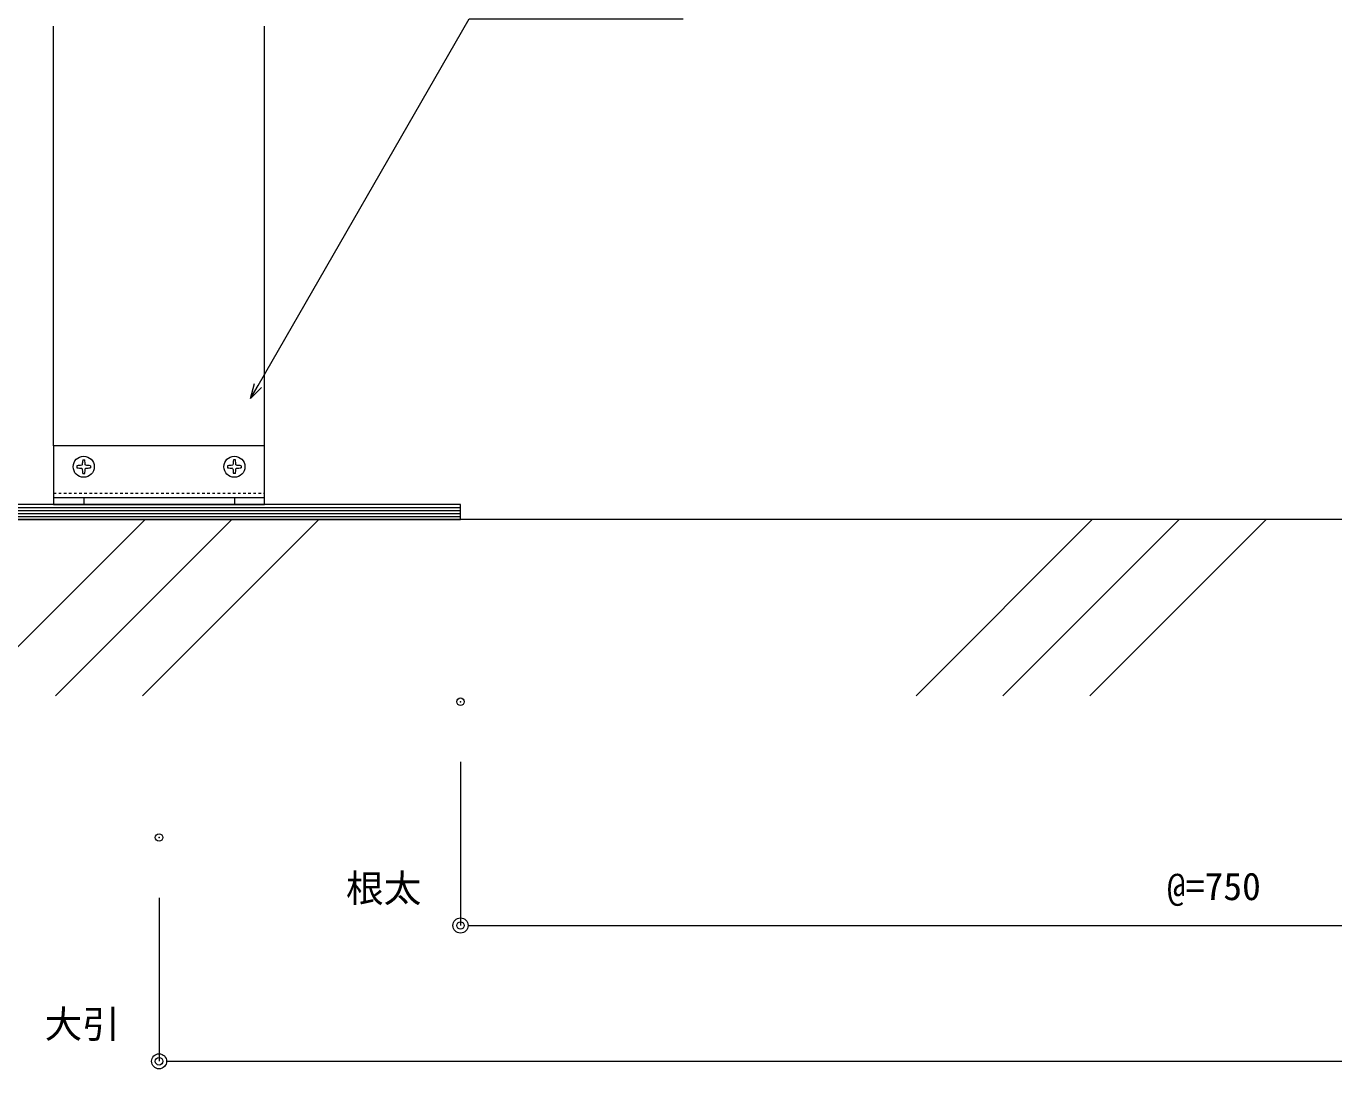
# Model space of a CAD drawing. Units: millimetres on the paper. Extents: x -420 to 420, y -297 to 297.
# Drawn here: x -276.8 to -190, y -134.3 to -65.1 of the extents above; entities that cross this region are included whole.
import ezdxf
from ezdxf.enums import TextEntityAlignment as Align

# ---------------------------------------------------------------- set-up
doc = ezdxf.new("R2010")
doc.units = ezdxf.units.MM
doc.header["$PDMODE"] = 32
doc.header["$PDSIZE"] = 0.5
doc.linetypes.add('USER1', pattern=[1.7, 0.85, -0.85])
for name, color, linetype, lineweight in [('0-0_0', 7, 'Continuous', 5), ('0-1_Defpoints', 7, 'Continuous', 18), ('0-7_0-A11-寸法_詳細', 5, 'Continuous', 18), ('0-8_A-E01-仕上太線', 4, 'Continuous', 18), ('0-9_A-D09-金物_鋼材', 1, 'Continuous', 18), ('0-A_A-C03-壁種別', 9, 'Continuous', 18), ('0-B_A-B03-文字_書込_小', 7, 'Continuous', 18)]:
    doc.layers.add(name, color=color, linetype=linetype, lineweight=lineweight)
doc.styles.add('ＭＳ ゴシック', font='')
doc.styles.get('ＭＳ ゴシック').set_extended_font_data('MS Gothic')

# ---------------------------------------------------------------- blocks, each defined once
blk = doc.blocks.new('_Dot')
at = {"layer": '0-0_0'}
blk.add_line((-0.5, 0), (-1, 0), dxfattribs=at)
for radius in [0.5, 0.25]:
    blk.add_circle((0, 0), radius, dxfattribs=at)
blk = doc.blocks.new('D9')
at = {"layer": '0-1_Defpoints'}
blk.add_point((172.555, 187.048), dxfattribs=at)
at = {"layer": '0-7_0-A11-寸法_詳細'}
for p, q in [((172.555, 183.048), (172.555, 172.197)), ((173.555, 172.197), (271.555, 172.197))]:
    blk.add_line(p, q, dxfattribs=at)
at = {"layer": '0-7_0-A11-寸法_詳細', "rotation": 180}
blk.add_blockref('_Dot', (172.555, 172.197), dxfattribs=at)
at = {"layer": '0-7_0-A11-寸法_詳細', "color": 7, "style": 'ＭＳ ゴシック'}
blk.add_text('@=750', height=1.833, dxfattribs=at).set_placement((219.43, 173.33), align=Align.BOTTOM_LEFT)
blk = doc.blocks.new('G$CBAEE64E2')
at = {"layer": '0-9_A-D09-金物_鋼材'}
for p, q in [((-100, 4), (100, 4)), ((-100, 3), (100, 3)), ((-100, 2), (100, 2)), ((-100, 1), (100, 1))]:
    blk.add_line(p, q, dxfattribs=at)
blk.add_lwpolyline([(-100, 0), (100, 0), (100, 5), (-100, 5)], close=True, dxfattribs=at)
blk = doc.blocks.new('AC-0-b-70')
at = {"layer": '0-0_0'}
for p, q in [((-25.488, 13.148), (-25.648, 12.987)), ((-25.348, 14.75), (-24.652, 14.75)), ((-24.352, 12.987), (-24.512, 13.148)), ((24.352, 12.987), (24.512, 13.148)), ((25.348, 14.75), (24.652, 14.75)), ((25.488, 13.148), (25.648, 12.987)), ((-27.25, 12.848), (-27.25, 12.152)), ((-25.648, 12.013), (-25.488, 11.852)), ((-25.348, 10.25), (-24.652, 10.25)), ((-24.512, 11.852), (-24.352, 12.013)), ((-22.75, 12.848), (-22.75, 12.152)), ((22.75, 12.848), (22.75, 12.152)), ((24.512, 11.852), (24.352, 12.013)), ((25.348, 10.25), (24.652, 10.25)), ((25.648, 12.013), (25.488, 11.852)), ((27.25, 12.848), (27.25, 12.152)), ((-35, 2.3), (35, 2.3))]:
    blk.add_line(p, q, dxfattribs=at)
at = {"layer": '0-0_0', "color": 9, "linetype": 'USER1', "lineweight": 18}
blk.add_line((-35, 3.7), (35, 3.7), dxfattribs=at)
at = {"layer": '0-0_0'}
blk.add_lwpolyline([(-35, 0), (35, 0), (35, 19.5), (-35, 19.5)], close=True, dxfattribs=at)
for centre in [(-25, 12.5), (25, 12.5)]:
    blk.add_circle(centre, 3.5, dxfattribs=at)
for centre, start, end in [((-8.752, 12.5), 172.27975, 177.78308), ((-41.248, 12.5), 2.21692, 7.72025), ((41.248, 12.5), 172.27975, 177.78308), ((8.752, 12.5), 2.21692, 7.72025), ((-25, -3.748), 92.21692, 97.72025), ((-25, 28.748), 262.27975, 267.78308), ((-8.752, 12.5), 182.21692, 187.72025), ((-41.248, 12.5), 352.27975, 357.78308), ((-25, -3.748), 82.27975, 87.78308), ((-25, 28.748), 272.21692, 277.72025), ((25, -3.748), 92.21692, 97.72025), ((25, 28.748), 262.27975, 267.78308), ((41.248, 12.5), 182.21692, 187.72025), ((8.752, 12.5), 352.27975, 357.78308), ((25, -3.748), 82.27975, 87.78308), ((25, 28.748), 272.21692, 277.72025)]:
    blk.add_arc(centre, 16.748, start, end, dxfattribs=at)
at = {"layer": '0-1_Defpoints', "color": 222}
for p, q in [((-25, 2.3), (-25, 0)), ((25, 2.3), (25, 0))]:
    blk.add_line(p, q, dxfattribs=at)
blk = doc.blocks.new('D32')
at = {"layer": '0-1_Defpoints'}
blk.add_point((152.555, 178.034), dxfattribs=at)
at = {"layer": '0-7_0-A11-寸法_詳細'}
for p, q in [((152.555, 174.034), (152.555, 163.183)), ((153.555, 163.183), (391.555, 163.183))]:
    blk.add_line(p, q, dxfattribs=at)
at = {"layer": '0-7_0-A11-寸法_詳細', "rotation": 180}
blk.add_blockref('_Dot', (152.555, 163.183), dxfattribs=at)
blk = doc.blocks.new('_Open30')
at = {"layer": '0-0_0'}
blk.add_line((0, 0), (-1, 0), dxfattribs=at)
blk.add_lwpolyline([(-1, 0.2679), (0, 0), (-1, -0.2679)], dxfattribs=at)

msp = doc.modelspace()

# ---------------------------------------------------------------- linework, layer by layer
at = {"layer": '0-8_A-E01-仕上太線'}
msp.add_line((7.126, -97.862), (-303.016, -97.862), dxfattribs=at)
at = {"layer": '0-9_A-D09-金物_鋼材'}
for p, q in [((-274.945, -92.962), (-274.945, -65.122)), ((-260.945, -92.962), (-260.945, -65.122))]:
    msp.add_line(p, q, dxfattribs=at)
at = {"layer": '0-A_A-C03-壁種別'}
for p, q in [((-280.57, -109.552), (-268.879, -97.862)), ((-274.808, -109.552), (-263.117, -97.862)), ((-269.046, -109.552), (-257.355, -97.862)), ((-217.71, -109.552), (-206.019, -97.862)), ((-211.948, -109.552), (-200.257, -97.862)), ((-206.186, -109.552), (-194.495, -97.862))]:
    msp.add_line(p, q, dxfattribs=at)
at = {"layer": '0-B_A-B03-文字_書込_小'}
msp.add_lwpolyline([(-261.371, -88.974), (-247.362, -64.635), (-233.163, -64.635)], dxfattribs=at)

# ---------------------------------------------------------------- block references
at = {"layer": '0-0_0', "xscale": 0.2, "yscale": 0.2}
msp.add_blockref('G$CBAEE64E2', (-267.945, -97.862), dxfattribs=at)
at = {"layer": '0-7_0-A11-寸法_詳細'}
for name in ['D9', 'D32']:
    msp.add_blockref(name, (-420.5, -297), dxfattribs=at)
at = {"layer": '0-9_A-D09-金物_鋼材', "xscale": 0.2, "yscale": 0.2}
msp.add_blockref('AC-0-b-70', (-267.945, -96.862), dxfattribs=at)
at = {"layer": '0-B_A-B03-文字_書込_小', "rotation": 240.07573}
msp.add_blockref('_Open30', (-261.87, -89.841), dxfattribs=at)

# ---------------------------------------------------------------- texts
at = {"layer": '0-7_0-A11-寸法_詳細', "color": 7, "style": 'ＭＳ ゴシック'}
for s, p in [('根太', (-255.545, -123.801)), ('大引', (-275.545, -132.815))]:
    msp.add_text(s, height=1.833, dxfattribs=at).set_placement(p, align=Align.BOTTOM_LEFT)

doc.saveas('drawing.dxf')
